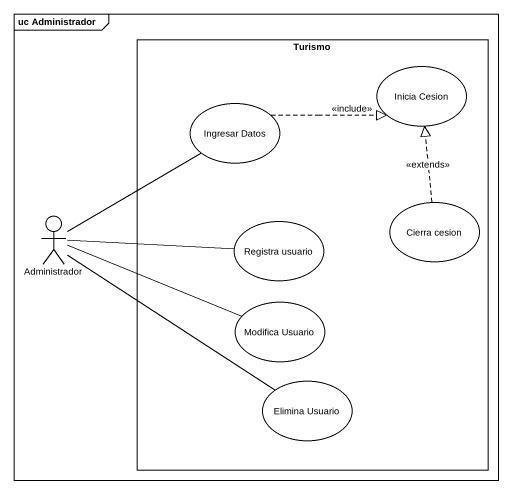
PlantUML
@startuml
mainframe uc Administrador
rectangle Turismo {
  usecase "Inicia Cesion" as Inicia_Cesion
  usecase "Ingresar Datos" as Ingresar_Datos
  usecase "Registra usuario" as Registra_usuario
  usecase "Cierra cesion" as Cierra_cesion
  usecase "Modifica Usuario" as Modifica_Usuario
  usecase "Elimina Usuario" as Elimina_Usuario
}
actor Administrador
Ingresar_Datos .right.|> Inicia_Cesion : <<include>>
Administrador -up- Ingresar_Datos
Administrador -right- Registra_usuario
Administrador -right- Modifica_Usuario
Administrador -- Elimina_Usuario
Cierra_cesion .up.|> Inicia_Cesion : <<extends>>
@enduml
